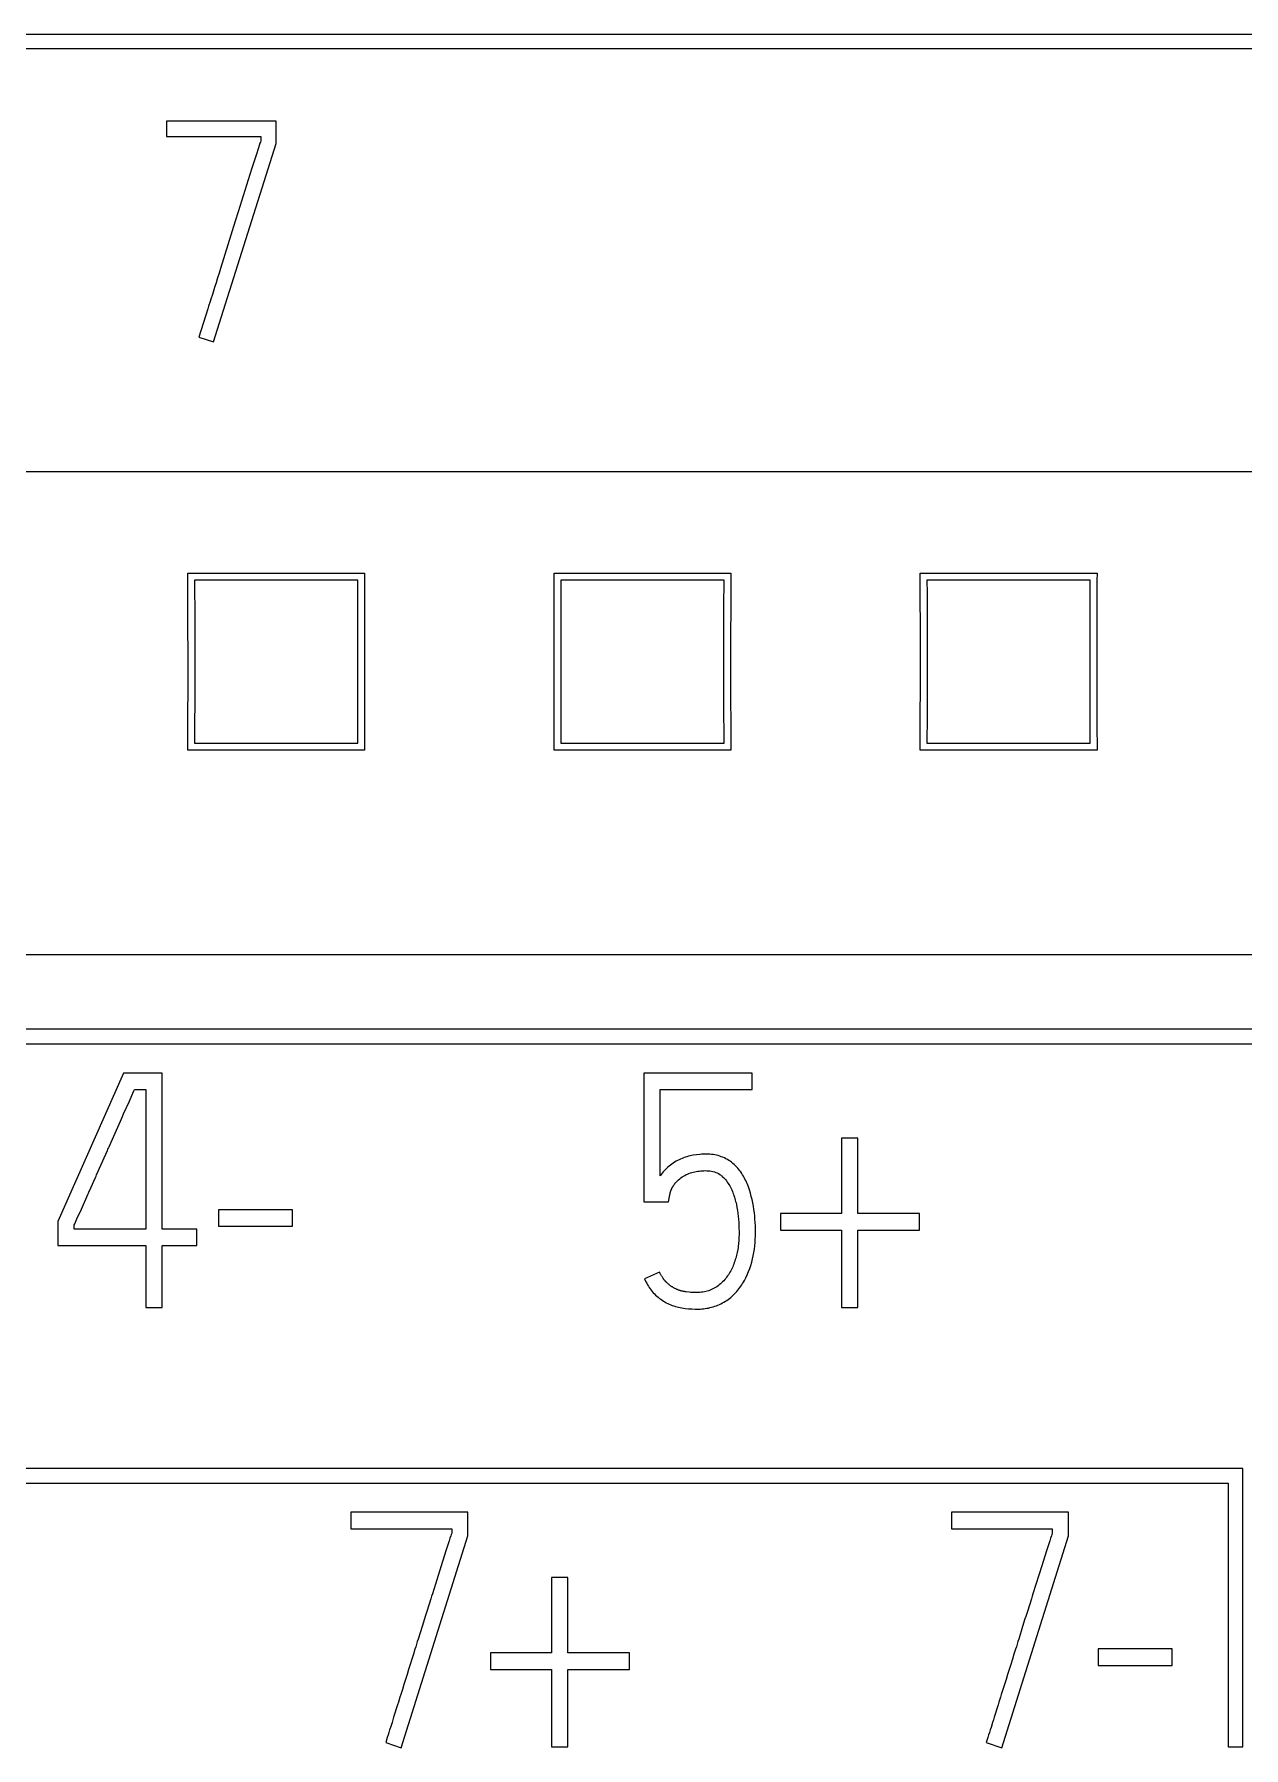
# Model space of a CAD drawing. Header units: inches. Extents: x 9000 to 22395, y 8106 to 17135.
# Drawn here: x 10358.14 to 10376.48, y 8360.72 to 8386.72 of the extents above; entities that cross this region are included whole.
import ezdxf

# ---------------------------------------------------------------- set-up
doc = ezdxf.new("R2010")
doc.units = ezdxf.units.IN
doc.header["$MEASUREMENT"] = 0
doc.layers.add('20000_FRONT_O', color=7, linetype='Continuous')
doc.layers.add('20500_FRONT_O_LABELING', color=7, linetype='Continuous')

msp = doc.modelspace()

# ---------------------------------------------------------------- linework, layer by layer
at = {"layer": '20000_FRONT_O', "linetype": 'Continuous'}
for p, q in [((10341.187, 8386.72), (10390.733, 8386.72)), ((10390.511, 8386.498), (10341.41, 8386.498)), ((10395.91, 8380.08), (10305.705, 8380.08)), ((10360.466, 8378.149), (10360.464, 8378.541)), ((10360.464, 8378.541), (10363.147, 8378.541)), ((10360.567, 8378.437), (10360.568, 8378.236)), ((10363.044, 8378.437), (10360.567, 8378.437)), ((10363.146, 8378.43), (10363.145, 8378.035)), ((10363.147, 8378.541), (10363.146, 8378.43)), ((10366.021, 8378.149), (10366.019, 8378.541)), ((10366.019, 8378.541), (10368.701, 8378.541)), ((10366.121, 8378.437), (10366.122, 8378.236)), ((10368.599, 8378.437), (10366.121, 8378.437)), ((10368.701, 8378.43), (10368.699, 8378.035)), ((10368.701, 8378.541), (10368.701, 8378.43)), ((10371.575, 8378.149), (10371.573, 8378.541)), ((10371.573, 8378.541), (10374.256, 8378.541)), ((10371.676, 8378.437), (10371.677, 8378.236)), ((10374.153, 8378.437), (10371.676, 8378.437)), ((10374.255, 8378.43), (10374.254, 8378.035)), ((10374.256, 8378.541), (10374.255, 8378.43)), ((10360.467, 8377.751), (10360.466, 8378.149)), ((10363.042, 8377.826), (10363.043, 8378.134)), ((10366.022, 8377.751), (10366.021, 8378.149)), ((10368.596, 8377.826), (10368.597, 8378.134)), ((10371.576, 8377.751), (10371.575, 8378.149)), ((10374.151, 8377.826), (10374.152, 8378.134)), ((10363.145, 8378.035), (10363.144, 8377.575)), ((10368.699, 8378.035), (10368.698, 8377.575)), ((10374.254, 8378.035), (10374.253, 8377.575)), ((10360.468, 8377.289), (10360.467, 8377.751)), ((10363.144, 8377.575), (10363.143, 8377.111)), ((10366.022, 8377.289), (10366.022, 8377.751)), ((10368.698, 8377.575), (10368.698, 8377.111)), ((10371.577, 8377.289), (10371.576, 8377.751)), ((10374.253, 8377.575), (10374.252, 8377.111)), ((10360.468, 8376.825), (10360.468, 8377.289)), ((10366.022, 8376.825), (10366.022, 8377.289)), ((10371.577, 8376.825), (10371.577, 8377.289)), ((10363.143, 8377.111), (10363.144, 8376.648)), ((10368.698, 8377.111), (10368.698, 8376.648)), ((10374.252, 8377.111), (10374.253, 8376.648)), ((10360.466, 8376.365), (10360.468, 8376.825)), ((10366.021, 8376.365), (10366.022, 8376.825)), ((10371.575, 8376.365), (10371.577, 8376.825)), ((10360.569, 8376.574), (10360.568, 8376.266)), ((10363.144, 8376.648), (10363.145, 8376.25)), ((10366.124, 8376.574), (10366.123, 8376.266)), ((10368.698, 8376.648), (10368.7, 8376.25)), ((10371.678, 8376.574), (10371.677, 8376.266)), ((10374.253, 8376.648), (10374.254, 8376.25)), ((10360.465, 8375.97), (10360.466, 8376.365)), ((10363.145, 8376.25), (10363.147, 8375.858)), ((10366.019, 8375.97), (10366.021, 8376.365)), ((10368.7, 8376.25), (10368.701, 8375.858)), ((10371.574, 8375.97), (10371.575, 8376.365)), ((10374.254, 8376.25), (10374.256, 8375.858)), ((10360.464, 8375.858), (10360.465, 8375.97)), ((10360.567, 8375.963), (10363.044, 8375.963)), ((10363.044, 8375.963), (10363.043, 8376.164)), ((10366.019, 8375.858), (10366.019, 8375.97)), ((10366.121, 8375.963), (10368.599, 8375.963)), ((10368.599, 8375.963), (10368.598, 8376.164)), ((10371.573, 8375.858), (10371.574, 8375.97)), ((10371.676, 8375.963), (10374.153, 8375.963)), ((10374.153, 8375.963), (10374.152, 8376.164)), ((10363.147, 8375.858), (10360.464, 8375.858)), ((10368.701, 8375.858), (10366.019, 8375.858)), ((10374.256, 8375.858), (10371.573, 8375.858)), ((10305.705, 8372.756), (10395.91, 8372.756)), ((10380.913, 8371.623), (10348.364, 8371.623)), ((10348.586, 8371.4), (10380.691, 8371.4)), ((10376.469, 8364.957), (10343.92, 8364.957)), ((10376.469, 8360.736), (10376.469, 8364.957)), ((10344.142, 8364.735), (10376.247, 8364.735)), ((10376.247, 8364.735), (10376.247, 8360.736)), ((10376.247, 8360.736), (10376.469, 8360.736))]:
    msp.add_line(p, q, dxfattribs=at)
for points in [[(10363.043, 8378.134), (10363.044, 8378.337), (10363.044, 8378.437)], [(10368.597, 8378.134), (10368.598, 8378.337), (10368.599, 8378.437)], [(10374.152, 8378.134), (10374.153, 8378.337), (10374.153, 8378.437)], [(10360.568, 8378.236), (10360.569, 8378.032), (10360.569, 8377.826), (10360.57, 8377.618), (10360.57, 8377.409), (10360.57, 8377.2), (10360.57, 8376.99), (10360.57, 8376.782), (10360.569, 8376.574)], [(10366.122, 8378.236), (10366.123, 8378.032), (10366.124, 8377.826), (10366.124, 8377.618), (10366.125, 8377.409), (10366.125, 8377.2), (10366.125, 8376.99), (10366.124, 8376.782), (10366.124, 8376.574)], [(10371.677, 8378.236), (10371.678, 8378.032), (10371.678, 8377.826), (10371.679, 8377.618), (10371.679, 8377.409), (10371.679, 8377.2), (10371.679, 8376.99), (10371.679, 8376.782), (10371.678, 8376.574)], [(10363.043, 8376.164), (10363.043, 8376.368), (10363.042, 8376.574), (10363.041, 8376.782), (10363.041, 8376.99), (10363.041, 8377.2), (10363.041, 8377.409), (10363.041, 8377.618), (10363.042, 8377.826)], [(10368.598, 8376.164), (10368.597, 8376.368), (10368.596, 8376.574), (10368.596, 8376.782), (10368.596, 8376.99), (10368.596, 8377.2), (10368.596, 8377.409), (10368.596, 8377.618), (10368.596, 8377.826)], [(10374.152, 8376.164), (10374.152, 8376.368), (10374.151, 8376.574), (10374.15, 8376.782), (10374.15, 8376.99), (10374.15, 8377.2), (10374.15, 8377.409), (10374.15, 8377.618), (10374.151, 8377.826)], [(10360.568, 8376.266), (10360.567, 8376.063), (10360.567, 8375.963)], [(10366.123, 8376.266), (10366.122, 8376.063), (10366.121, 8375.963)], [(10371.677, 8376.266), (10371.676, 8376.063), (10371.676, 8375.963)]]:
    msp.add_lwpolyline(points, dxfattribs=at)
at = {"layer": '20500_FRONT_O_LABELING', "linetype": 'Continuous'}
for p, q in [((10360.139, 8385.402), (10360.139, 8385.167)), ((10361.803, 8385.402), (10360.139, 8385.402)), ((10361.803, 8385.065), (10361.803, 8385.402)), ((10360.139, 8385.167), (10361.572, 8385.167)), ((10360.856, 8382.051), (10361.803, 8385.065)), ((10361.572, 8385.167), (10361.572, 8385.102)), ((10361.502, 8384.887), (10361.433, 8384.672)), ((10361.433, 8384.672), (10361.23, 8384.027)), ((10360.915, 8383.022), (10360.893, 8382.95)), ((10360.938, 8383.094), (10360.915, 8383.022)), ((10360.96, 8383.166), (10360.938, 8383.094)), ((10360.893, 8382.95), (10360.87, 8382.879)), ((10360.769, 8382.556), (10360.634, 8382.125)), ((10360.634, 8382.125), (10360.856, 8382.051)), ((10359.491, 8370.956), (10358.495, 8368.708)), ((10360.078, 8370.956), (10359.491, 8370.956)), ((10360.078, 8368.589), (10360.078, 8370.956)), ((10367.382, 8370.956), (10367.382, 8369.003)), ((10369.024, 8370.956), (10367.382, 8370.956)), ((10369.024, 8370.71), (10369.024, 8370.956)), ((10359.573, 8370.524), (10359.646, 8370.691)), ((10359.646, 8370.691), (10359.654, 8370.71)), ((10359.654, 8370.71), (10359.826, 8370.71)), ((10359.826, 8370.71), (10359.826, 8368.589)), ((10367.629, 8369.397), (10367.629, 8370.71)), ((10367.629, 8370.71), (10369.024, 8370.71)), ((10359.442, 8370.227), (10359.475, 8370.301)), ((10359.303, 8369.912), (10359.442, 8370.227)), ((10359.287, 8369.875), (10359.303, 8369.912)), ((10370.38, 8369.97), (10370.38, 8368.826)), ((10370.627, 8369.97), (10370.38, 8369.97)), ((10370.627, 8368.826), (10370.627, 8369.97)), ((10358.965, 8369.153), (10358.998, 8369.227)), ((10358.998, 8369.227), (10359.039, 8369.319)), ((10358.85, 8368.894), (10358.949, 8369.116)), ((10367.382, 8369.003), (10367.757, 8369.003)), ((10367.757, 8369.003), (10367.777, 8369.111)), ((10367.785, 8369.149), (10367.787, 8369.154)), ((10367.787, 8369.154), (10367.788, 8369.159)), ((10367.788, 8369.159), (10367.79, 8369.165)), ((10367.79, 8369.165), (10367.792, 8369.17)), ((10367.792, 8369.17), (10367.793, 8369.175)), ((10367.793, 8369.175), (10367.796, 8369.183)), ((10358.495, 8368.708), (10358.495, 8368.343)), ((10358.783, 8368.746), (10358.85, 8368.894)), ((10360.931, 8368.885), (10360.931, 8368.634)), ((10362.054, 8368.885), (10360.931, 8368.885)), ((10362.054, 8368.634), (10362.054, 8368.885)), ((10369.454, 8368.826), (10369.454, 8368.575)), ((10370.38, 8368.826), (10369.454, 8368.826)), ((10371.563, 8368.826), (10370.627, 8368.826)), ((10371.563, 8368.575), (10371.563, 8368.826)), ((10358.741, 8368.589), (10358.741, 8368.654)), ((10359.826, 8368.589), (10358.741, 8368.589)), ((10360.6, 8368.589), (10360.078, 8368.589)), ((10360.6, 8368.343), (10360.6, 8368.589)), ((10360.931, 8368.634), (10362.054, 8368.634)), ((10369.454, 8368.575), (10370.38, 8368.575)), ((10370.38, 8368.575), (10370.38, 8367.401)), ((10370.627, 8367.401), (10370.627, 8368.575)), ((10370.627, 8368.575), (10371.563, 8368.575)), ((10358.495, 8368.343), (10359.826, 8368.343)), ((10359.826, 8368.343), (10359.826, 8367.401)), ((10360.078, 8367.401), (10360.078, 8368.343)), ((10360.078, 8368.343), (10360.6, 8368.343)), ((10367.618, 8367.939), (10367.392, 8367.835)), ((10359.826, 8367.401), (10360.078, 8367.401)), ((10370.38, 8367.401), (10370.627, 8367.401)), ((10362.939, 8364.296), (10362.939, 8364.044)), ((10364.713, 8364.296), (10362.939, 8364.296)), ((10364.713, 8363.936), (10364.713, 8364.296)), ((10372.048, 8364.296), (10372.048, 8364.044)), ((10373.823, 8364.296), (10372.048, 8364.296)), ((10373.823, 8363.936), (10373.823, 8364.296)), ((10362.939, 8364.044), (10364.467, 8364.044)), ((10364.467, 8364.044), (10364.467, 8363.975)), ((10372.048, 8364.044), (10373.576, 8364.044)), ((10373.576, 8364.044), (10373.576, 8363.975)), ((10363.703, 8360.721), (10364.713, 8363.936)), ((10372.812, 8360.721), (10373.823, 8363.936)), ((10364.307, 8363.479), (10364.174, 8363.058)), ((10364.38, 8363.708), (10364.307, 8363.479)), ((10373.416, 8363.479), (10373.284, 8363.058)), ((10373.489, 8363.708), (10373.416, 8363.479)), ((10365.981, 8363.305), (10365.981, 8362.161)), ((10366.227, 8363.305), (10365.981, 8363.305)), ((10366.227, 8362.161), (10366.227, 8363.305)), ((10364.15, 8362.981), (10364.09, 8362.79)), ((10373.26, 8362.981), (10373.2, 8362.79)), ((10364.018, 8362.561), (10363.958, 8362.369)), ((10373.127, 8362.561), (10373.067, 8362.369)), ((10363.91, 8362.216), (10363.886, 8362.139)), ((10363.958, 8362.369), (10363.946, 8362.331)), ((10373.02, 8362.216), (10372.996, 8362.139)), ((10373.067, 8362.369), (10373.055, 8362.331)), ((10374.272, 8362.22), (10374.272, 8361.969)), ((10375.396, 8362.22), (10374.272, 8362.22)), ((10375.396, 8361.969), (10375.396, 8362.22)), ((10363.838, 8361.986), (10363.814, 8361.91)), ((10363.862, 8362.063), (10363.838, 8361.986)), ((10363.886, 8362.139), (10363.862, 8362.063)), ((10365.054, 8362.161), (10365.054, 8361.909)), ((10365.981, 8362.161), (10365.054, 8362.161)), ((10367.164, 8362.161), (10366.227, 8362.161)), ((10367.164, 8361.909), (10367.164, 8362.161)), ((10372.948, 8361.986), (10372.924, 8361.91)), ((10372.972, 8362.063), (10372.948, 8361.986)), ((10372.996, 8362.139), (10372.972, 8362.063)), ((10374.272, 8361.969), (10375.396, 8361.969)), ((10363.743, 8361.68), (10363.719, 8361.604)), ((10363.767, 8361.757), (10363.743, 8361.68)), ((10363.791, 8361.833), (10363.767, 8361.757)), ((10363.814, 8361.91), (10363.791, 8361.833)), ((10365.054, 8361.909), (10365.981, 8361.909)), ((10365.981, 8361.909), (10365.981, 8360.736)), ((10366.227, 8360.736), (10366.227, 8361.909)), ((10366.227, 8361.909), (10367.164, 8361.909)), ((10372.852, 8361.68), (10372.828, 8361.604)), ((10372.876, 8361.757), (10372.852, 8361.68)), ((10372.9, 8361.833), (10372.876, 8361.757)), ((10372.924, 8361.91), (10372.9, 8361.833)), ((10363.49, 8360.877), (10363.466, 8360.8)), ((10363.466, 8360.8), (10363.703, 8360.721)), ((10365.981, 8360.736), (10366.227, 8360.736)), ((10372.599, 8360.877), (10372.575, 8360.8)), ((10372.575, 8360.8), (10372.812, 8360.721))]:
    msp.add_line(p, q, dxfattribs=at)
for points in [[(10361.572, 8385.102), (10361.565, 8385.084), (10361.559, 8385.066), (10361.548, 8385.031), (10361.536, 8384.995), (10361.502, 8384.887)], [(10361.23, 8384.027), (10361.185, 8383.883), (10360.96, 8383.166)], [(10360.837, 8382.771), (10360.814, 8382.699), (10360.803, 8382.663)], [(10360.87, 8382.879), (10360.848, 8382.807), (10360.837, 8382.771)], [(10360.803, 8382.663), (10360.78, 8382.592), (10360.769, 8382.556)], [(10359.475, 8370.301), (10359.491, 8370.338), (10359.573, 8370.524)], [(10359.039, 8369.319), (10359.064, 8369.375), (10359.073, 8369.393), (10359.081, 8369.412), (10359.221, 8369.727)], [(10359.221, 8369.727), (10359.246, 8369.782), (10359.254, 8369.801), (10359.262, 8369.819), (10359.27, 8369.838), (10359.287, 8369.875)], [(10367.392, 8367.835), (10367.414, 8367.79), (10367.426, 8367.768), (10367.438, 8367.746), (10367.451, 8367.725), (10367.464, 8367.704), (10367.478, 8367.683), (10367.493, 8367.663), (10367.508, 8367.644), (10367.525, 8367.625), (10367.542, 8367.607), (10367.559, 8367.589), (10367.578, 8367.572), (10367.597, 8367.556), (10367.617, 8367.54), (10367.637, 8367.525), (10367.658, 8367.511), (10367.679, 8367.497), (10367.7, 8367.485), (10367.722, 8367.472), (10367.744, 8367.461), (10367.767, 8367.45), (10367.79, 8367.441), (10367.813, 8367.432), (10367.837, 8367.424), (10367.861, 8367.416), (10367.885, 8367.41), (10367.909, 8367.404), (10367.934, 8367.399), (10367.959, 8367.394), (10368.009, 8367.387), (10368.059, 8367.382), (10368.109, 8367.379), (10368.159, 8367.377), (10368.21, 8367.377), (10368.235, 8367.378), (10368.26, 8367.38), (10368.286, 8367.382), (10368.311, 8367.385), (10368.336, 8367.389), (10368.361, 8367.393), (10368.385, 8367.399), (10368.41, 8367.405), (10368.434, 8367.412), (10368.458, 8367.419), (10368.482, 8367.428), (10368.505, 8367.437), (10368.529, 8367.447), (10368.551, 8367.458), (10368.574, 8367.47), (10368.596, 8367.482), (10368.618, 8367.496), (10368.639, 8367.509), (10368.66, 8367.524), (10368.68, 8367.539), (10368.699, 8367.555), (10368.719, 8367.572), (10368.737, 8367.589), (10368.755, 8367.606), (10368.773, 8367.625), (10368.79, 8367.643), (10368.806, 8367.663), (10368.822, 8367.682), (10368.837, 8367.703), (10368.852, 8367.723), (10368.866, 8367.744), (10368.88, 8367.765), (10368.893, 8367.787), (10368.906, 8367.809), (10368.929, 8367.853), (10368.951, 8367.899), (10368.97, 8367.945), (10368.988, 8367.992), (10369.004, 8368.039), (10369.018, 8368.088), (10369.031, 8368.137), (10369.042, 8368.186), (10369.051, 8368.236), (10369.058, 8368.286), (10369.064, 8368.336), (10369.068, 8368.387), (10369.071, 8368.437), (10369.073, 8368.488), (10369.074, 8368.538), (10369.074, 8368.588), (10369.073, 8368.639), (10369.071, 8368.689), (10369.067, 8368.739), (10369.063, 8368.789), (10369.058, 8368.839), (10369.051, 8368.889), (10369.043, 8368.939), (10369.034, 8368.988), (10369.024, 8369.038), (10369.012, 8369.087), (10368.999, 8369.137), (10368.984, 8369.185), (10368.967, 8369.233), (10368.948, 8369.281), (10368.938, 8369.304), (10368.928, 8369.327), (10368.916, 8369.349), (10368.905, 8369.372), (10368.892, 8369.394), (10368.879, 8369.415), (10368.866, 8369.436), (10368.851, 8369.457), (10368.836, 8369.477), (10368.821, 8369.497), (10368.805, 8369.516), (10368.788, 8369.535), (10368.77, 8369.553), (10368.751, 8369.571), (10368.732, 8369.588), (10368.712, 8369.604), (10368.692, 8369.619), (10368.671, 8369.633), (10368.649, 8369.646), (10368.627, 8369.658), (10368.604, 8369.67), (10368.581, 8369.68), (10368.557, 8369.689), (10368.533, 8369.698), (10368.509, 8369.705), (10368.485, 8369.711), (10368.46, 8369.717), (10368.435, 8369.721), (10368.41, 8369.724), (10368.384, 8369.726), (10368.359, 8369.728), (10368.334, 8369.729), (10368.308, 8369.729), (10368.283, 8369.728), (10368.258, 8369.727), (10368.232, 8369.725), (10368.182, 8369.719), (10368.132, 8369.712), (10368.107, 8369.707), (10368.082, 8369.701), (10368.058, 8369.695), (10368.033, 8369.688), (10368.009, 8369.681), (10367.985, 8369.672), (10367.961, 8369.663), (10367.938, 8369.653), (10367.915, 8369.642), (10367.892, 8369.631), (10367.87, 8369.619), (10367.848, 8369.605), (10367.827, 8369.592), (10367.806, 8369.577), (10367.786, 8369.562), (10367.766, 8369.546), (10367.747, 8369.53), (10367.728, 8369.513), (10367.71, 8369.495), (10367.692, 8369.477), (10367.675, 8369.458), (10367.659, 8369.438), (10367.644, 8369.418), (10367.629, 8369.397)], [(10367.876, 8369.306), (10367.891, 8369.324), (10367.908, 8369.34), (10367.926, 8369.355), (10367.944, 8369.369), (10367.963, 8369.383), (10367.982, 8369.395), (10368.002, 8369.406), (10368.023, 8369.417), (10368.044, 8369.426), (10368.065, 8369.435), (10368.087, 8369.443), (10368.109, 8369.45), (10368.132, 8369.456), (10368.154, 8369.461), (10368.177, 8369.465), (10368.2, 8369.469), (10368.223, 8369.472), (10368.246, 8369.474), (10368.269, 8369.476), (10368.293, 8369.477), (10368.316, 8369.478), (10368.339, 8369.477), (10368.362, 8369.476), (10368.385, 8369.474), (10368.408, 8369.47), (10368.43, 8369.465), (10368.453, 8369.459), (10368.474, 8369.451), (10368.496, 8369.442), (10368.516, 8369.432), (10368.536, 8369.419), (10368.545, 8369.413), (10368.555, 8369.406), (10368.564, 8369.399), (10368.572, 8369.391), (10368.589, 8369.375), (10368.605, 8369.358), (10368.62, 8369.341), (10368.634, 8369.323), (10368.648, 8369.304), (10368.661, 8369.285), (10368.673, 8369.265), (10368.684, 8369.246), (10368.695, 8369.225), (10368.705, 8369.205), (10368.715, 8369.184), (10368.724, 8369.162), (10368.733, 8369.141), (10368.741, 8369.119), (10368.748, 8369.098), (10368.755, 8369.076), (10368.762, 8369.054), (10368.769, 8369.032), (10368.774, 8369.009), (10368.78, 8368.987), (10368.785, 8368.965), (10368.794, 8368.92), (10368.801, 8368.875), (10368.808, 8368.83), (10368.813, 8368.784), (10368.817, 8368.739), (10368.82, 8368.693), (10368.823, 8368.648), (10368.825, 8368.602), (10368.826, 8368.557), (10368.826, 8368.511), (10368.825, 8368.466), (10368.823, 8368.42), (10368.819, 8368.374), (10368.813, 8368.329), (10368.81, 8368.306), (10368.806, 8368.283), (10368.798, 8368.238), (10368.793, 8368.216), (10368.787, 8368.193), (10368.782, 8368.171), (10368.775, 8368.149), (10368.769, 8368.127), (10368.762, 8368.105), (10368.754, 8368.083), (10368.746, 8368.061), (10368.738, 8368.04), (10368.729, 8368.019), (10368.719, 8367.998), (10368.709, 8367.978), (10368.699, 8367.957), (10368.688, 8367.937), (10368.676, 8367.917), (10368.664, 8367.898), (10368.651, 8367.879), (10368.637, 8367.86), (10368.623, 8367.842), (10368.608, 8367.824), (10368.593, 8367.807), (10368.577, 8367.79), (10368.56, 8367.774), (10368.543, 8367.759), (10368.525, 8367.744), (10368.507, 8367.73), (10368.488, 8367.717), (10368.469, 8367.704), (10368.449, 8367.693), (10368.429, 8367.682), (10368.409, 8367.672), (10368.387, 8367.663), (10368.366, 8367.656), (10368.344, 8367.649), (10368.322, 8367.643), (10368.3, 8367.639), (10368.278, 8367.635), (10368.255, 8367.632), (10368.232, 8367.63), (10368.21, 8367.628), (10368.187, 8367.628), (10368.164, 8367.627), (10368.14, 8367.628), (10368.117, 8367.629), (10368.094, 8367.631), (10368.071, 8367.633), (10368.025, 8367.638)], [(10367.796, 8369.183), (10367.797, 8369.186), (10367.799, 8369.189), (10367.8, 8369.192), (10367.801, 8369.195), (10367.802, 8369.199), (10367.804, 8369.202), (10367.805, 8369.205), (10367.807, 8369.208), (10367.808, 8369.211), (10367.81, 8369.214), (10367.811, 8369.217), (10367.813, 8369.22), (10367.814, 8369.223), (10367.816, 8369.226), (10367.818, 8369.228), (10367.819, 8369.231), (10367.821, 8369.234), (10367.823, 8369.237), (10367.824, 8369.24), (10367.826, 8369.243), (10367.83, 8369.248), (10367.834, 8369.254), (10367.838, 8369.259), (10367.842, 8369.265), (10367.846, 8369.27), (10367.85, 8369.276), (10367.854, 8369.281), (10367.858, 8369.286), (10367.862, 8369.291), (10367.867, 8369.296), (10367.871, 8369.301), (10367.876, 8369.306)], [(10358.949, 8369.116), (10358.957, 8369.134), (10358.965, 8369.153)], [(10367.777, 8369.111), (10367.777, 8369.112), (10367.777, 8369.113), (10367.777, 8369.114), (10367.777, 8369.116), (10367.777, 8369.117), (10367.777, 8369.118), (10367.778, 8369.12), (10367.778, 8369.122), (10367.779, 8369.125), (10367.779, 8369.128), (10367.78, 8369.13), (10367.781, 8369.133), (10367.781, 8369.136), (10367.782, 8369.138), (10367.783, 8369.141), (10367.783, 8369.144), (10367.784, 8369.146), (10367.785, 8369.149)], [(10358.741, 8368.654), (10358.75, 8368.672), (10358.783, 8368.746)], [(10367.732, 8367.776), (10367.729, 8367.779), (10367.725, 8367.782), (10367.722, 8367.785), (10367.719, 8367.789), (10367.716, 8367.792), (10367.713, 8367.795), (10367.709, 8367.798), (10367.706, 8367.802), (10367.703, 8367.805), (10367.7, 8367.809), (10367.697, 8367.812), (10367.695, 8367.816), (10367.692, 8367.819), (10367.689, 8367.823), (10367.686, 8367.826), (10367.683, 8367.83), (10367.681, 8367.833), (10367.678, 8367.837), (10367.675, 8367.841), (10367.673, 8367.844), (10367.668, 8367.852), (10367.663, 8367.859), (10367.658, 8367.867), (10367.653, 8367.875), (10367.648, 8367.882), (10367.644, 8367.89), (10367.639, 8367.898), (10367.635, 8367.906), (10367.631, 8367.914), (10367.626, 8367.922), (10367.622, 8367.93), (10367.618, 8367.939)], [(10368.025, 8367.638), (10368.016, 8367.639), (10368.008, 8367.64), (10367.999, 8367.642), (10367.991, 8367.643), (10367.982, 8367.645), (10367.974, 8367.647), (10367.965, 8367.649), (10367.957, 8367.651), (10367.948, 8367.653), (10367.94, 8367.655), (10367.932, 8367.658), (10367.923, 8367.661), (10367.915, 8367.663), (10367.907, 8367.666), (10367.899, 8367.67), (10367.891, 8367.673), (10367.883, 8367.676), (10367.875, 8367.68), (10367.867, 8367.683), (10367.859, 8367.687), (10367.851, 8367.691), (10367.844, 8367.695), (10367.836, 8367.699), (10367.829, 8367.704), (10367.821, 8367.708), (10367.814, 8367.713), (10367.807, 8367.717), (10367.799, 8367.722), (10367.792, 8367.727), (10367.785, 8367.732), (10367.778, 8367.737), (10367.771, 8367.742), (10367.765, 8367.748), (10367.758, 8367.753), (10367.751, 8367.759), (10367.745, 8367.764), (10367.738, 8367.77), (10367.732, 8367.776)], [(10364.467, 8363.975), (10364.46, 8363.956), (10364.453, 8363.937), (10364.441, 8363.899), (10364.429, 8363.861), (10364.38, 8363.708)], [(10373.576, 8363.975), (10373.569, 8363.956), (10373.563, 8363.937), (10373.55, 8363.899), (10373.538, 8363.861), (10373.489, 8363.708)], [(10364.174, 8363.058), (10364.162, 8363.02), (10364.15, 8362.981)], [(10373.284, 8363.058), (10373.272, 8363.02), (10373.26, 8362.981)], [(10364.09, 8362.79), (10364.066, 8362.714), (10364.054, 8362.675), (10364.018, 8362.561)], [(10373.2, 8362.79), (10373.176, 8362.714), (10373.163, 8362.675), (10373.127, 8362.561)], [(10363.946, 8362.331), (10363.922, 8362.254), (10363.91, 8362.216)], [(10373.055, 8362.331), (10373.032, 8362.254), (10373.02, 8362.216)], [(10363.683, 8361.489), (10363.658, 8361.412), (10363.646, 8361.374)], [(10363.719, 8361.604), (10363.695, 8361.527), (10363.683, 8361.489)], [(10372.792, 8361.489), (10372.768, 8361.412), (10372.756, 8361.374)], [(10372.828, 8361.604), (10372.804, 8361.527), (10372.792, 8361.489)], [(10363.61, 8361.259), (10363.586, 8361.183), (10363.574, 8361.144), (10363.562, 8361.106)], [(10363.646, 8361.374), (10363.622, 8361.297), (10363.61, 8361.259)], [(10372.72, 8361.259), (10372.696, 8361.183), (10372.684, 8361.144), (10372.672, 8361.106)], [(10372.756, 8361.374), (10372.732, 8361.297), (10372.72, 8361.259)], [(10363.562, 8361.106), (10363.538, 8361.03), (10363.526, 8360.991), (10363.514, 8360.953), (10363.502, 8360.915), (10363.49, 8360.877)], [(10372.672, 8361.106), (10372.648, 8361.03), (10372.636, 8360.991), (10372.623, 8360.953), (10372.611, 8360.915), (10372.599, 8360.877)]]:
    msp.add_lwpolyline(points, dxfattribs=at)

doc.saveas('drawing.dxf')
